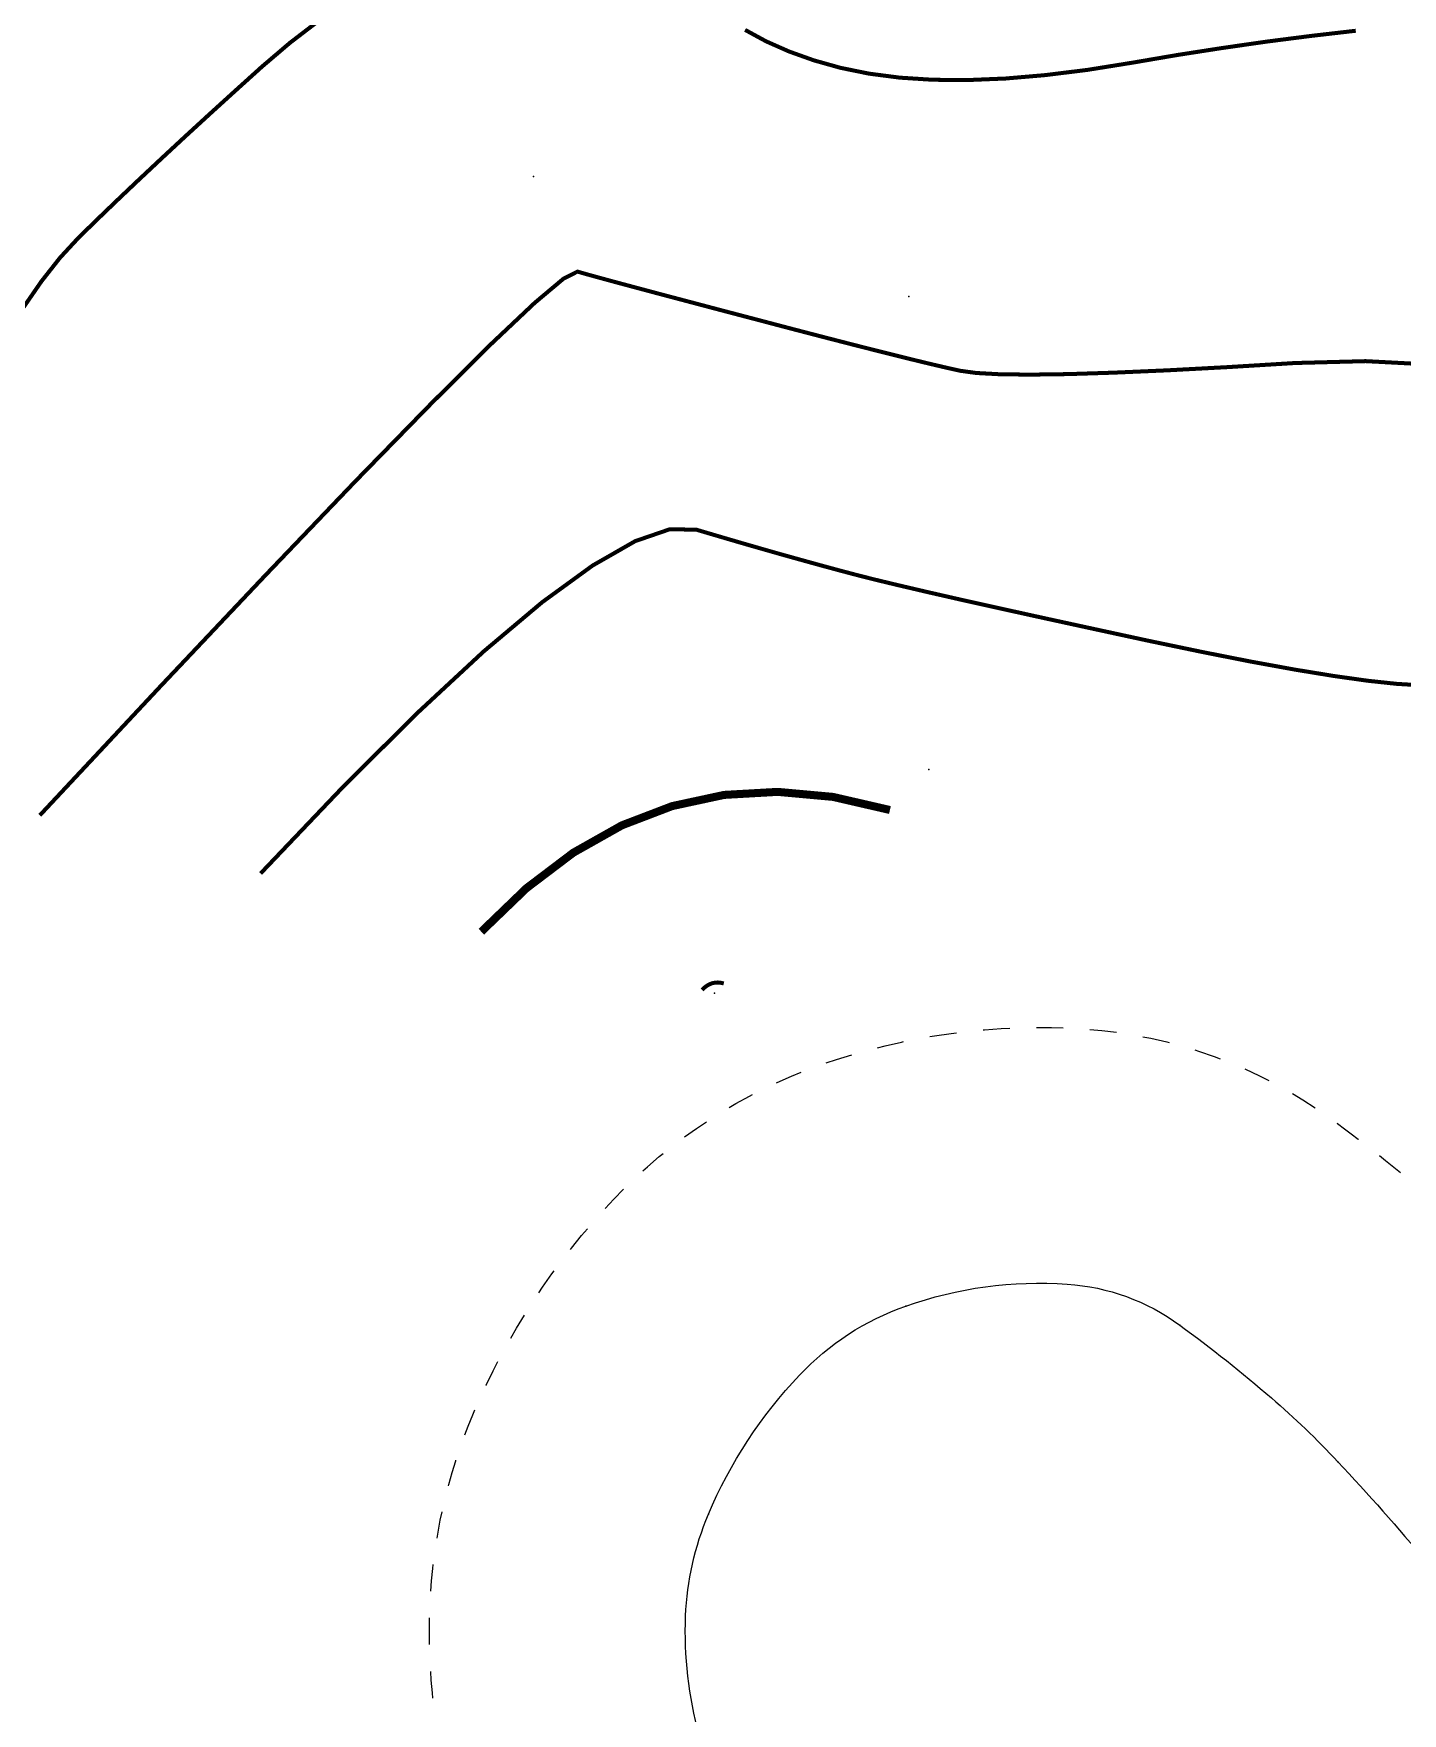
# Model space of a CAD drawing. Extents: x 940 to 1495, y 832 to 1212.
# Drawn here: x 1311.77 to 1337.34, y 865.12 to 896.5 of the extents above; entities that cross this region are included whole.
import ezdxf

# ---------------------------------------------------------------- set-up
doc = ezdxf.new("R2010")
doc.units = 0
doc.header["$LTSCALE"] = 0.5
doc.header["$PDSIZE"] = 0.2
doc.linetypes.add('X6', pattern=[2, 1, -1])
for name, color, linetype in [('DGX', 2, 'CONTINUOUS'), ('DLSS', 4, 'CONTINUOUS'), ('SXSS', 5, 'CONTINUOUS'), ('ZDH', 1, 'CONTINUOUS')]:
    doc.layers.add(name, color=color, linetype=linetype)

msp = doc.modelspace()

# ---------------------------------------------------------------- linework, layer by layer
at = {"layer": 'DGX', "linetype": 'Continuous', "const_width": 0.075, "flags": 128}
for points in [[(1311.567, 891.363), (1311.92, 891.875), (1312.267, 892.316), (1312.608, 892.685), (1312.957, 893.026), (1313.329, 893.384), (1313.724, 893.759), (1314.141, 894.15), (1314.58, 894.558), (1315.042, 894.982), (1315.527, 895.423), (1316.034, 895.881), (1316.557, 896.327), (1317.089, 896.735)], [(1311.567, 891.363), (1311.92, 891.875), (1312.267, 892.316), (1312.608, 892.685), (1312.957, 893.026), (1313.329, 893.384), (1313.724, 893.759), (1314.141, 894.15), (1314.58, 894.558), (1315.042, 894.982), (1315.527, 895.423), (1316.034, 895.881), (1316.557, 896.327), (1317.089, 896.735)], [(1311.567, 891.363), (1311.92, 891.875), (1312.267, 892.316), (1312.608, 892.685), (1312.957, 893.026), (1313.329, 893.384), (1313.724, 893.759), (1314.141, 894.15), (1314.58, 894.558), (1315.042, 894.982), (1315.527, 895.423), (1316.034, 895.881), (1316.557, 896.327), (1317.089, 896.735)], [(1311.567, 891.363), (1311.92, 891.875), (1312.267, 892.316), (1312.608, 892.685), (1312.957, 893.026), (1313.329, 893.384), (1313.724, 893.759), (1314.141, 894.15), (1314.58, 894.558), (1315.042, 894.982), (1315.527, 895.423), (1316.034, 895.881), (1316.557, 896.327), (1317.089, 896.735)], [(1311.567, 891.363), (1311.92, 891.875), (1312.267, 892.316), (1312.608, 892.685), (1312.957, 893.026), (1313.329, 893.384), (1313.724, 893.759), (1314.141, 894.15), (1314.58, 894.558), (1315.042, 894.982), (1315.527, 895.423), (1316.034, 895.881), (1316.557, 896.327), (1317.089, 896.735)], [(1311.567, 891.363), (1311.92, 891.875), (1312.267, 892.316), (1312.608, 892.685), (1312.957, 893.026), (1313.329, 893.384), (1313.724, 893.759), (1314.141, 894.15), (1314.58, 894.558), (1315.042, 894.982), (1315.527, 895.423), (1316.034, 895.881), (1316.557, 896.327), (1317.089, 896.735)], [(1325.06, 896.571), (1325.455, 896.356), (1325.883, 896.167), (1326.345, 896.002), (1326.839, 895.863), (1327.372, 895.754), (1327.947, 895.679), (1328.565, 895.639), (1329.225, 895.634), (1329.928, 895.663), (1330.673, 895.727), (1331.46, 895.825), (1332.29, 895.958), (1333.138, 896.103), (1333.98, 896.234), (1334.815, 896.354), (1335.643, 896.46), (1336.465, 896.555)], [(1325.06, 896.571), (1325.455, 896.356), (1325.883, 896.167), (1326.345, 896.002), (1326.839, 895.863), (1327.372, 895.754), (1327.947, 895.679), (1328.565, 895.639), (1329.225, 895.634), (1329.928, 895.663), (1330.673, 895.727), (1331.46, 895.825), (1332.29, 895.958), (1333.138, 896.103), (1333.98, 896.234), (1334.815, 896.354), (1335.643, 896.46), (1336.465, 896.555)], [(1325.06, 896.571), (1325.455, 896.356), (1325.883, 896.167), (1326.345, 896.002), (1326.839, 895.863), (1327.372, 895.754), (1327.947, 895.679), (1328.565, 895.639), (1329.225, 895.634), (1329.928, 895.663), (1330.673, 895.727), (1331.46, 895.825), (1332.29, 895.958), (1333.138, 896.103), (1333.98, 896.234), (1334.815, 896.354), (1335.643, 896.46), (1336.465, 896.555)], [(1325.06, 896.571), (1325.455, 896.356), (1325.883, 896.167), (1326.345, 896.002), (1326.839, 895.863), (1327.372, 895.754), (1327.947, 895.679), (1328.565, 895.639), (1329.225, 895.634), (1329.928, 895.663), (1330.673, 895.727), (1331.46, 895.825), (1332.29, 895.958), (1333.138, 896.103), (1333.98, 896.234), (1334.815, 896.354), (1335.643, 896.46), (1336.465, 896.555)], [(1325.06, 896.571), (1325.455, 896.356), (1325.883, 896.167), (1326.345, 896.002), (1326.839, 895.863), (1327.372, 895.754), (1327.947, 895.679), (1328.565, 895.639), (1329.225, 895.634), (1329.928, 895.663), (1330.673, 895.727), (1331.46, 895.825), (1332.29, 895.958), (1333.138, 896.103), (1333.98, 896.234), (1334.815, 896.354), (1335.643, 896.46), (1336.465, 896.555)], [(1325.06, 896.571), (1325.455, 896.356), (1325.883, 896.167), (1326.345, 896.002), (1326.839, 895.863), (1327.372, 895.754), (1327.947, 895.679), (1328.565, 895.639), (1329.225, 895.634), (1329.928, 895.663), (1330.673, 895.727), (1331.46, 895.825), (1332.29, 895.958), (1333.138, 896.103), (1333.98, 896.234), (1334.815, 896.354), (1335.643, 896.46), (1336.465, 896.555)], [(1311.889, 881.899), (1314.142, 884.309), (1316.111, 886.393), (1317.794, 888.152), (1319.192, 889.584), (1320.304, 890.691), (1321.131, 891.472), (1321.673, 891.927), (1321.93, 892.056), (1322.082, 892.012), (1322.31, 891.949), (1322.614, 891.866), (1322.994, 891.764), (1323.45, 891.642), (1323.983, 891.501), (1324.591, 891.34), (1325.276, 891.16), (1325.967, 890.978), (1326.597, 890.814), (1327.165, 890.668), (1327.671, 890.54), (1328.116, 890.429), (1328.498, 890.336), (1328.819, 890.261), (1329.078, 890.203), (1329.376, 890.162), (1329.811, 890.138), (1330.385, 890.131), (1331.098, 890.141), (1331.949, 890.168), (1332.938, 890.211), (1334.065, 890.271), (1335.331, 890.348), (1336.648, 890.383), (1337.929, 890.316)], [(1311.889, 881.899), (1314.142, 884.309), (1316.111, 886.393), (1317.794, 888.152), (1319.192, 889.584), (1320.304, 890.691), (1321.131, 891.472), (1321.673, 891.927), (1321.93, 892.056), (1322.082, 892.012), (1322.31, 891.949), (1322.614, 891.866), (1322.994, 891.764), (1323.45, 891.642), (1323.983, 891.501), (1324.591, 891.34), (1325.276, 891.16), (1325.967, 890.978), (1326.597, 890.814), (1327.165, 890.668), (1327.671, 890.54), (1328.116, 890.429), (1328.498, 890.336), (1328.819, 890.261), (1329.078, 890.203), (1329.376, 890.162), (1329.811, 890.138), (1330.385, 890.131), (1331.098, 890.141), (1331.949, 890.168), (1332.938, 890.211), (1334.065, 890.271), (1335.331, 890.348), (1336.648, 890.383), (1337.929, 890.316)], [(1311.889, 881.899), (1314.142, 884.309), (1316.111, 886.393), (1317.794, 888.152), (1319.192, 889.584), (1320.304, 890.691), (1321.131, 891.472), (1321.673, 891.927), (1321.93, 892.056), (1322.082, 892.012), (1322.31, 891.949), (1322.614, 891.866), (1322.994, 891.764), (1323.45, 891.642), (1323.983, 891.501), (1324.591, 891.34), (1325.276, 891.16), (1325.967, 890.978), (1326.597, 890.814), (1327.165, 890.668), (1327.671, 890.54), (1328.116, 890.429), (1328.498, 890.336), (1328.819, 890.261), (1329.078, 890.203), (1329.376, 890.162), (1329.811, 890.138), (1330.385, 890.131), (1331.098, 890.141), (1331.949, 890.168), (1332.938, 890.211), (1334.065, 890.271), (1335.331, 890.348), (1336.648, 890.383), (1337.929, 890.316)], [(1311.889, 881.899), (1314.142, 884.309), (1316.111, 886.393), (1317.794, 888.152), (1319.192, 889.584), (1320.304, 890.691), (1321.131, 891.472), (1321.673, 891.927), (1321.93, 892.056), (1322.082, 892.012), (1322.31, 891.949), (1322.614, 891.866), (1322.994, 891.764), (1323.45, 891.642), (1323.983, 891.501), (1324.591, 891.34), (1325.276, 891.16), (1325.967, 890.978), (1326.597, 890.814), (1327.165, 890.668), (1327.671, 890.54), (1328.116, 890.429), (1328.498, 890.336), (1328.819, 890.261), (1329.078, 890.203), (1329.376, 890.162), (1329.811, 890.138), (1330.385, 890.131), (1331.098, 890.141), (1331.949, 890.168), (1332.938, 890.211), (1334.065, 890.271), (1335.331, 890.348), (1336.648, 890.383), (1337.929, 890.316)], [(1311.889, 881.899), (1314.142, 884.309), (1316.111, 886.393), (1317.794, 888.152), (1319.192, 889.584), (1320.304, 890.691), (1321.131, 891.472), (1321.673, 891.927), (1321.93, 892.056), (1322.082, 892.012), (1322.31, 891.949), (1322.614, 891.866), (1322.994, 891.764), (1323.45, 891.642), (1323.983, 891.501), (1324.591, 891.34), (1325.276, 891.16), (1325.967, 890.978), (1326.597, 890.814), (1327.165, 890.668), (1327.671, 890.54), (1328.116, 890.429), (1328.498, 890.336), (1328.819, 890.261), (1329.078, 890.203), (1329.376, 890.162), (1329.811, 890.138), (1330.385, 890.131), (1331.098, 890.141), (1331.949, 890.168), (1332.938, 890.211), (1334.065, 890.271), (1335.331, 890.348), (1336.648, 890.383), (1337.929, 890.316)], [(1311.889, 881.899), (1314.142, 884.309), (1316.111, 886.393), (1317.794, 888.152), (1319.192, 889.584), (1320.304, 890.691), (1321.131, 891.472), (1321.673, 891.927), (1321.93, 892.056), (1322.082, 892.012), (1322.31, 891.949), (1322.614, 891.866), (1322.994, 891.764), (1323.45, 891.642), (1323.983, 891.501), (1324.591, 891.34), (1325.276, 891.16), (1325.967, 890.978), (1326.597, 890.814), (1327.165, 890.668), (1327.671, 890.54), (1328.116, 890.429), (1328.498, 890.336), (1328.819, 890.261), (1329.078, 890.203), (1329.376, 890.162), (1329.811, 890.138), (1330.385, 890.131), (1331.098, 890.141), (1331.949, 890.168), (1332.938, 890.211), (1334.065, 890.271), (1335.331, 890.348), (1336.648, 890.383), (1337.929, 890.316)], [(1337.68, 884.328), (1337.234, 884.354), (1336.693, 884.412), (1336.059, 884.501), (1335.331, 884.62), (1334.508, 884.77), (1333.592, 884.951), (1332.581, 885.162), (1331.57, 885.381), (1330.651, 885.581), (1329.826, 885.763), (1329.094, 885.926), (1328.455, 886.072), (1327.909, 886.2), (1327.456, 886.309), (1327.096, 886.401), (1326.776, 886.486), (1326.442, 886.577), (1326.095, 886.673), (1325.733, 886.774), (1325.358, 886.881), (1324.97, 886.993), (1324.568, 887.111), (1324.152, 887.234), (1323.654, 887.243), (1323.009, 887.021), (1322.214, 886.566), (1321.271, 885.88), (1320.179, 884.961), (1318.939, 883.81), (1317.549, 882.427), (1316.011, 880.812)], [(1337.68, 884.328), (1337.234, 884.354), (1336.693, 884.412), (1336.059, 884.501), (1335.331, 884.62), (1334.508, 884.77), (1333.592, 884.951), (1332.581, 885.162), (1331.57, 885.381), (1330.651, 885.581), (1329.826, 885.763), (1329.094, 885.926), (1328.455, 886.072), (1327.909, 886.2), (1327.456, 886.309), (1327.096, 886.401), (1326.776, 886.486), (1326.442, 886.577), (1326.095, 886.673), (1325.733, 886.774), (1325.358, 886.881), (1324.97, 886.993), (1324.568, 887.111), (1324.152, 887.234), (1323.654, 887.243), (1323.009, 887.021), (1322.214, 886.566), (1321.271, 885.88), (1320.179, 884.961), (1318.939, 883.81), (1317.549, 882.427), (1316.011, 880.812)], [(1316.011, 880.812), (1317.549, 882.427), (1318.939, 883.81), (1320.179, 884.961), (1321.271, 885.88), (1322.214, 886.566), (1323.009, 887.021), (1323.654, 887.243), (1324.152, 887.234), (1324.568, 887.111), (1324.97, 886.993), (1325.358, 886.881), (1325.733, 886.774), (1326.095, 886.673), (1326.442, 886.577), (1326.776, 886.486), (1327.096, 886.401), (1327.456, 886.309), (1327.909, 886.2), (1328.455, 886.072), (1329.094, 885.926), (1329.826, 885.763), (1330.651, 885.581), (1331.57, 885.381), (1332.581, 885.162), (1333.592, 884.951), (1334.508, 884.77), (1335.331, 884.62), (1336.059, 884.501), (1336.693, 884.412), (1337.234, 884.354), (1337.68, 884.328)], [(1316.011, 880.812), (1317.549, 882.427), (1318.939, 883.81), (1320.179, 884.961), (1321.271, 885.88), (1322.214, 886.566), (1323.009, 887.021), (1323.654, 887.243), (1324.152, 887.234), (1324.568, 887.111), (1324.97, 886.993), (1325.358, 886.881), (1325.733, 886.774), (1326.095, 886.673), (1326.442, 886.577), (1326.776, 886.486), (1327.096, 886.401), (1327.456, 886.309), (1327.909, 886.2), (1328.455, 886.072), (1329.094, 885.926), (1329.826, 885.763), (1330.651, 885.581), (1331.57, 885.381), (1332.581, 885.162), (1333.592, 884.951), (1334.508, 884.77), (1335.331, 884.62), (1336.059, 884.501), (1336.693, 884.412), (1337.234, 884.354), (1337.68, 884.328)], [(1316.011, 880.812), (1317.549, 882.427), (1318.939, 883.81), (1320.179, 884.961), (1321.271, 885.88), (1322.214, 886.566), (1323.009, 887.021), (1323.654, 887.243), (1324.152, 887.234), (1324.568, 887.111), (1324.97, 886.993), (1325.358, 886.881), (1325.733, 886.774), (1326.095, 886.673), (1326.442, 886.577), (1326.776, 886.486), (1327.096, 886.401), (1327.456, 886.309), (1327.909, 886.2), (1328.455, 886.072), (1329.094, 885.926), (1329.826, 885.763), (1330.651, 885.581), (1331.57, 885.381), (1332.581, 885.162), (1333.592, 884.951), (1334.508, 884.77), (1335.331, 884.62), (1336.059, 884.501), (1336.693, 884.412), (1337.234, 884.354), (1337.68, 884.328)], [(1324.662, 878.758), (1324.605, 878.771), (1324.551, 878.776), (1324.498, 878.773), (1324.446, 878.762), (1324.396, 878.743), (1324.348, 878.716), (1324.302, 878.681), (1324.257, 878.638)], [(1324.662, 878.758), (1324.605, 878.771), (1324.551, 878.776), (1324.498, 878.773), (1324.446, 878.762), (1324.396, 878.743), (1324.348, 878.716), (1324.302, 878.681), (1324.257, 878.638)], [(1324.662, 878.758), (1324.605, 878.771), (1324.551, 878.776), (1324.498, 878.773), (1324.446, 878.762), (1324.396, 878.743), (1324.348, 878.716), (1324.302, 878.681), (1324.257, 878.638)], [(1324.662, 878.758), (1324.605, 878.771), (1324.551, 878.776), (1324.498, 878.773), (1324.446, 878.762), (1324.396, 878.743), (1324.348, 878.716), (1324.302, 878.681), (1324.257, 878.638)], [(1324.662, 878.758), (1324.605, 878.771), (1324.551, 878.776), (1324.498, 878.773), (1324.446, 878.762), (1324.396, 878.743), (1324.348, 878.716), (1324.302, 878.681), (1324.257, 878.638)], [(1324.662, 878.758), (1324.605, 878.771), (1324.551, 878.776), (1324.498, 878.773), (1324.446, 878.762), (1324.396, 878.743), (1324.348, 878.716), (1324.302, 878.681), (1324.257, 878.638)]]:
    msp.add_lwpolyline(points, dxfattribs=at)
at = {"layer": 'DGX', "color": 3, "linetype": 'Continuous', "const_width": 0.15, "flags": 128}
msp.add_lwpolyline([(1327.765, 881.998), (1326.701, 882.243), (1325.669, 882.337), (1324.668, 882.28), (1323.698, 882.071), (1322.76, 881.712), (1321.853, 881.201), (1320.978, 880.538), (1320.134, 879.725)], dxfattribs=at)
msp.add_lwpolyline([(1327.765, 881.998), (1326.701, 882.243), (1325.669, 882.337), (1324.668, 882.28), (1323.698, 882.071), (1322.76, 881.712), (1321.853, 881.201), (1320.978, 880.538), (1320.134, 879.725)], dxfattribs=at)
msp.add_lwpolyline([(1327.765, 881.998), (1326.701, 882.243), (1325.669, 882.337), (1324.668, 882.28), (1323.698, 882.071), (1322.76, 881.712), (1321.853, 881.201), (1320.978, 880.538), (1320.134, 879.725)], dxfattribs=at)
msp.add_lwpolyline([(1327.765, 881.998), (1326.701, 882.243), (1325.669, 882.337), (1324.668, 882.28), (1323.698, 882.071), (1322.76, 881.712), (1321.853, 881.201), (1320.978, 880.538), (1320.134, 879.725)], dxfattribs=at)
msp.add_lwpolyline([(1327.765, 881.998), (1326.701, 882.243), (1325.669, 882.337), (1324.668, 882.28), (1323.698, 882.071), (1322.76, 881.712), (1321.853, 881.201), (1320.978, 880.538), (1320.134, 879.725)], dxfattribs=at)
msp.add_lwpolyline([(1327.765, 881.998), (1326.701, 882.243), (1325.669, 882.337), (1324.668, 882.28), (1323.698, 882.071), (1322.76, 881.712), (1321.853, 881.201), (1320.978, 880.538), (1320.134, 879.725)], dxfattribs=at)
at = {"layer": 'DLSS', "linetype": 'X6', "flags": 128}
msp.add_lwpolyline([(1319.598, 863.445, -0.077672), (1319.176, 867.141, -0.089807), (1319.974, 870.7, -0.089946), (1322.608, 874.728, -0.118766), (1326.471, 877.237, -0.102595), (1331.41, 877.907, -0.141061), (1335.992, 876.236, -0.020708), (1338.015, 874.629, -0.026382), (1339.616, 873.089, -0.013245), (1341.446, 871.028, -0.005397), (1345.414, 866.207, -0.028768), (1347.217, 863.684, -0.015584), (1349.754, 859.369, -0.015584)], format="xyb", dxfattribs=at)
at = {"layer": 'SXSS', "linetype": 'Continuous', "flags": 128}
msp.add_lwpolyline([(1324.204, 864.713, -0.077672), (1323.95, 866.943, -0.089807), (1324.375, 868.841, -0.089946), (1326.076, 871.442, -0.118766), (1328.062, 872.732, -0.102595), (1331.078, 873.142, -0.141061), (1333.177, 872.376, -0.020708), (1334.89, 871.015, -0.026382), (1336.129, 869.824, -0.013245), (1337.79, 867.952, -0.005397), (1341.693, 863.211, -0.028768), (1343.176, 861.135, -0.015584), (1345.563, 857.077)], format="xyb", dxfattribs=at)
at = {"layer": 'ZDH', "linetype": 'Continuous'}
for p in [(1321.11, 893.835, 12.369), (1321.11, 893.835, 12.369), (1328.115, 891.589, 12.275), (1328.115, 891.589, 12.275), (1328.491, 882.756, 10.234), (1328.491, 882.756, 10.234), (1324.488, 878.577, 8.944), (1324.488, 878.577, 8.944), (1328.062, 872.732, 8.068), (1328.062, 872.732, 8.068), (1333.177, 872.376, 8.058), (1333.177, 872.376, 8.058), (1336.129, 869.824, 8.061), (1336.129, 869.824, 8.061), (1324.375, 868.841, 8.095), (1324.375, 868.841, 8.095)]:
    msp.add_point(p, dxfattribs=at)

doc.saveas('drawing.dxf')
